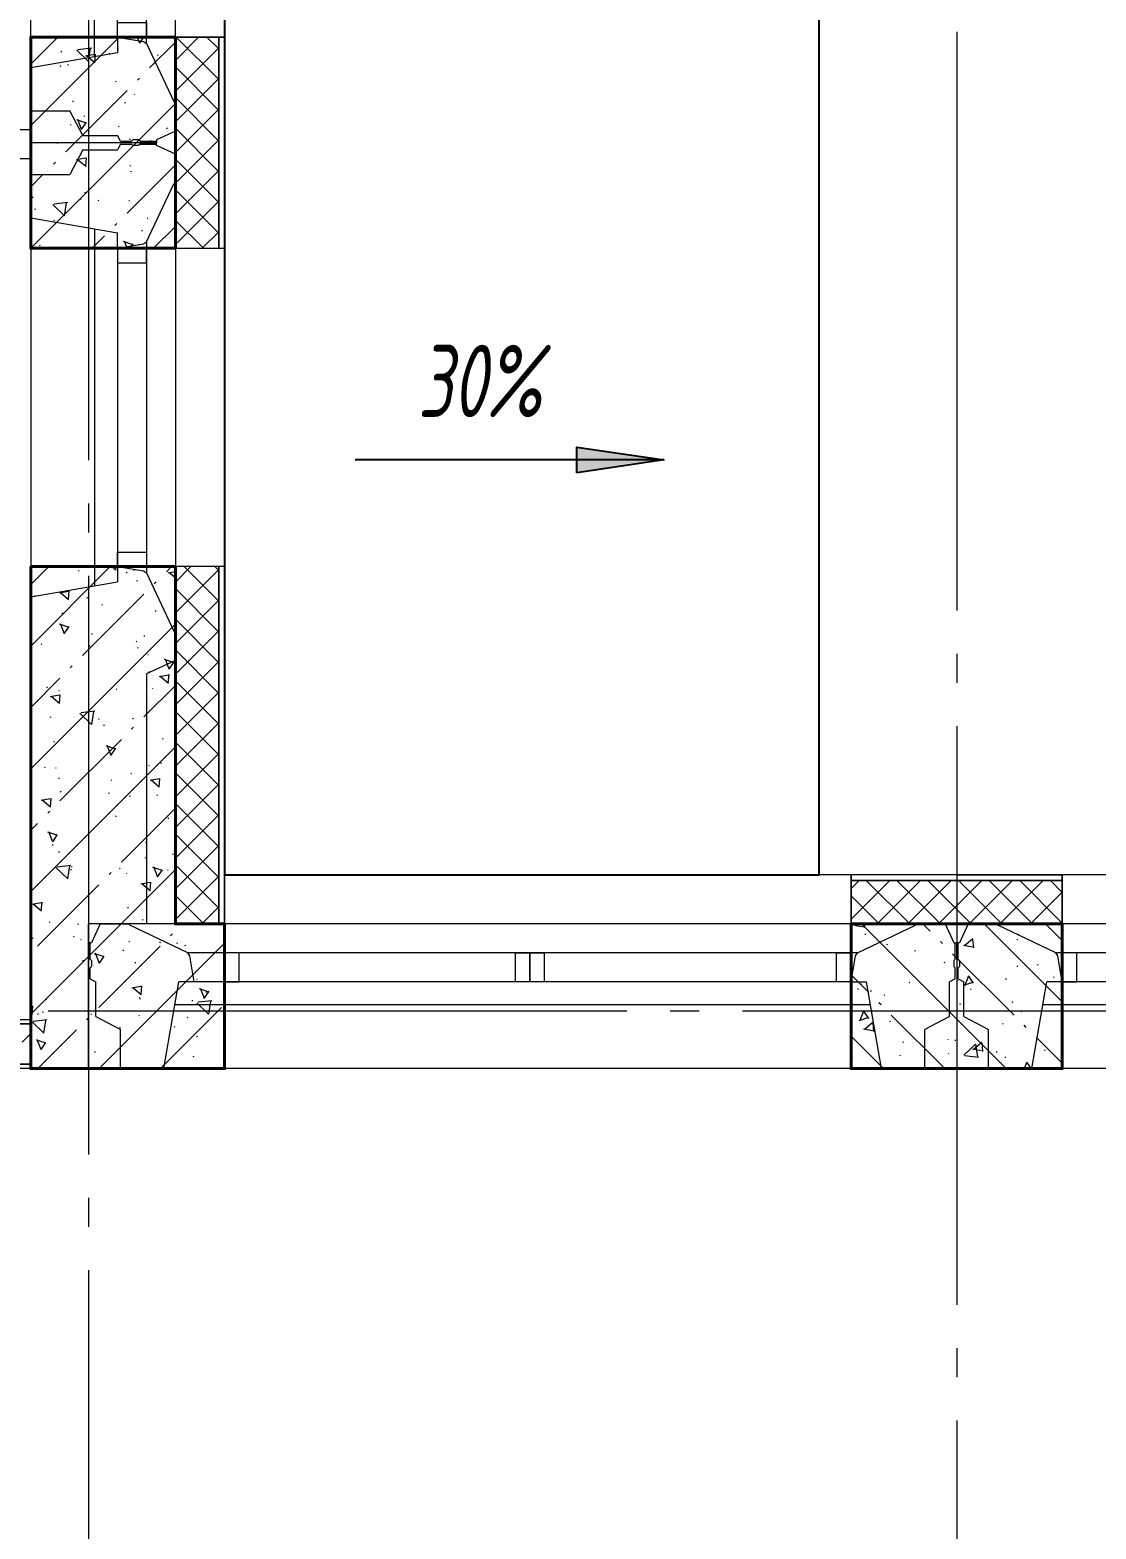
# Model space of a CAD drawing. Header units: millimetres. Extents: x -85420 to 1195317, y -69347 to 470418.
# Drawn here: x 447744 to 451428, y 16785 to 21966 of the extents above; entities that cross this region are included whole.
import ezdxf
from ezdxf import colors
from ezdxf.entities.mleader import LeaderData, LeaderLine
from ezdxf.math import Vec2, Vec3

# ---------------------------------------------------------------- set-up
doc = ezdxf.new("R2010")
doc.units = ezdxf.units.MM
for name, pattern in [('GOST2.303 6', [12, 8, -1.5, 1, -1.5]), ('ГОСТ 2.303 4', [7, 5, -2, 0]), ('ГОСТ 2.303 5', [24, 20, -1.5, 1, -1.5]), ('осевая', [50.800000000000004, 31.75, -6.35, 6.35, -6.35])]:
    doc.linetypes.add(name, pattern=pattern)
for name, color, linetype, lineweight in [('!М_Лестницы новые', 7, 'Continuous', 25), ('!М_Окна_марка', 7, 'Continuous', 15), ('!М_Перегородки_пеноблок', 7, 'Continuous', 20), ('+АР_Осевые линии', 252, 'GOST2.303 6', 9), ('+АР_Стены внутренние', 250, 'Continuous', 18), ('АР_Окна', 4, 'Continuous', 9), ('АР_Отметки', 7, 'Continuous', 5), ('АР_Сущ Несущая стена', 250, 'Continuous', 50), ('АР_штриховка несущих стен', 250, 'Continuous', 0), ('СПДС_+АР_Стены', 250, 'Continuous', 20), ('стены', 7, 'Continuous', 40), ('ТОНКАЯ', 253, 'Continuous', 0)]:
    doc.layers.add(name, color=color, linetype=linetype, lineweight=lineweight)
doc.layers.add('ОСИ', color=7, linetype='осевая', lineweight=13, true_color=0x999999)
doc.styles.add('ISOCPEUR', font='', dxfattribs={"height": 250})
doc.styles.add('ГОСТ 2.304', font='CS_Gost2304.shx', dxfattribs={"oblique": 10})
doc.styles.get('ISOCPEUR').set_extended_font_data('ISOCPEUR', italic=True)
pattern_1 = [(45, (0, 0), (-53.03300858899107, 53.03300858899107), []), (135, (0, 0), (-53.03300858899107, -53.03300858899107), [])]

# ---------------------------------------------------------------- blocks, each defined once
blk = doc.blocks.new('*U92')
h = blk.add_hatch(color=256)
h.dxf.hatch_style = 1
h.paths.add_polyline_path([(-766.2819741101048, 44.26795582287043), (-766.2819741101048, -44.26795582263701), (-1066.281974110105, 3.917456419747382e-13)])
blk.add_line((-1066.281974110105, 3.917456419747382e-13), (0, 0))
blk.add_lwpolyline([(-766.2819741101048, -44.26795582263701), (-766.2819741101048, 44.26795582287043), (-1066.281974110105, 3.917456419747382e-13), (-766.2819741101048, -44.26795582263701)])
blk = doc.blocks.new('НП 3033')
at = {"layer": 'АР_Окна', "ltscale": 100}
for p, q in [((365, 500), (2635, 500)), ((365, 400), (2635, 400)), ((365, 300), (2635, 300)), ((365, 220), (2635, 220)), ((365, 0), (2635, 0))]:
    blk.add_line(p, q, dxfattribs=at)
for points in [[(365, 300), (365, 500), (365, 670), (2635, 670), (2635, 300)], [(365, 300), (415, 300), (415, 400), (365, 400)], [(1450, 400), (1425, 400), (1425, 300), (1450, 300), (1475, 300), (1475, 400), (1437.5, 400)], [(1500, 400), (1475, 400), (1475, 300), (1500, 300), (1525, 300), (1525, 400), (1487.5, 400)], [(2635, 300), (2585, 300), (2585, 400), (2635, 400)]]:
    blk.add_lwpolyline(points, dxfattribs=at)
at = {"layer": 'СПДС_+АР_Стены', "ltscale": 100}
for points in [[(8.419446744138052e-15, 670), (8.419446744138052e-15, 670), (365, 670), (365, 670)], [(3000, 670), (3000, 670), (2635, 670), (2635, 670)]]:
    blk.add_lwpolyline(points, dxfattribs=at)
at = {"layer": 'стены', "ltscale": 100}
for p, q in [((2960, 500), (2860, 500)), ((0, 0), (0, 0))]:
    blk.add_line(p, q, dxfattribs=at)
at = {"layer": 'стены', "lineweight": 30, "ltscale": 100}
blk.add_lwpolyline([(0, 0), (365, 0), (365, 500), (0, 500)], dxfattribs=at)
at = {"layer": 'стены', "ltscale": 100}
blk.add_lwpolyline([(3000, 500), (2635, 500), (2635, 0), (3000, 0)], dxfattribs=at)
blk = doc.blocks.new('*U126')
at = {"lineweight": 15}
h = blk.add_hatch(dxfattribs=at)
h.set_pattern_fill('AR-CONC', color=256, scale=2, angle=360)
h.set_pattern_definition([(49.99999999999999, (1.00000000000006, 5.946736380903647e-14), (364.369337992008, -31.87817107780618), [38.1, -419.1]), (355, (1.00000000000006, 5.946736380903647e-14), (-70.48684284993867, 382.1136904780703), [30.48, -335.28116834]), (100.4514446999999, (31.36401400000006, -2.656506999999941), (293.8824941807065, 350.2355038243902), [32.38001759999999, -356.1804891999999]), (46.18419999999995, (1.000000000000062, 101.6000000000001), (542.1580817842598, -84.08465586545431), [57.14999999999998, -628.6499999999997]), (96.63555760999995, (46.17980000000006, 94.59300000000007), (474.8082681030061, 494.852249195443), [48.57004627999999, -534.2712163199999]), (351.18415117, (1.000000000000062, 101.6000000000001), (474.8082681299541, 494.8522491710652), [45.71993414, -502.91946384]), (20.99999999999998, (51.80000000000005, 76.20000000000007), (303.228782538265, -204.5303963741752), [38.09999999999999, -419.1]), (326, (51.80000000000005, 76.20000000000007), (123.6040566952942, 368.3759322446385), [30.47999999999999, -335.2799999999999]), (71.45144499999996, (77.06906520000005, 59.15580020000006), (426.8328385574323, 163.8455377718105), [32.38001759999998, -356.1798751999998]), (37.49999999999999, (1.00000000000006, 5.946736380903647e-14), (6.177206501183637, 169.1100777463062), [0, -331.216, 0, -340.36, 0, -336.55]), (7.499999999999953, (1.00000000000006, 5.946736380903647e-14), (133.6393250206115, 200.361149636239), [0, -194.056, 0, -323.5959999999999, 0, -128.27]), (327.5, (-112.2839999999999, 6.205984038363095e-14), (271.1811903337428, -11.45748798534689), [0, -127, 0, -396.24, 0, -525.7799999999999]), (317.5, (-163.0839999999999, 6.322238593277649e-14), (296.2583627720361, 50.85298206666605), [0, -165.1, 0, -263.1439999999999, 0, -373.3799999999999])])
edge = h.paths.add_edge_path()
edge.add_line((6199.999999999155, 99.99999999999847), (0, 100.0000000000001))
edge.add_line((6199.999999999155, -1.541475280752991e-12), (6199.999999999155, 99.99999999999847))
edge.add_line((5.950795411990839e-14, 1.189804971278818e-13), (6199.999999999155, -1.541467014222134e-12))
edge.add_line((8.627166003733188e-14, 100.0000000000001), (5.949024856394088e-14, 1.13686837721616e-13))
at = {"linetype": 'ByBlock', "ltscale": 100, "transparency": 33554687}
blk.add_lwpolyline([(5.949024856394088e-14, 1.189804971278818e-13), (6199.999999999155, -1.541467014222134e-12), (6199.999999999155, 99.99999999999847), (8.627166003733188e-14, 100.0000000000001)], close=True, dxfattribs=at)
blk = doc.blocks.new('обследование 2 этаж 1245')
at = {"layer": 'ТОНКАЯ', "ltscale": 100}
for p, q in [((7060, -49820), (7060, -47100)), ((6560, -49700), (6560, -47220)), ((6780, -49661.8666666667), (6780, -47258.1333333333)), ((6960, -49617), (6960, -47303)), ((6860, -49595), (6860, -47325)), ((6860, -49595), (6950, -49610)), ((6860, -49595), (6860, -49648)), ((6950, -49610), (6960, -49617)), ((6960, -49617), (7055, -49818)), ((6560, -49700), (6860, -49648)), ((6560, -49700), (6560, -49850)), ((7055, -49818), (7060, -49820)), ((7060, -49920), (7060, -49820)), ((6560, -49850), (6695, -49850)), ((6560, -49960), (6560, -49850)), ((6740, -49935), (6695, -49850)), ((6740, -49935), (6860, -49935)), ((6870, -49955), (6860, -49935)), ((7060, -49920), (6995, -49950)), ((6995, -49960), (6560, -49960)), ((6995, -49960), (6560, -49960)), ((6560, -49960), (6560, -50070)), ((6740, -49985), (6695, -50070)), ((6740, -49985), (6860, -49985)), ((6870, -49965), (6860, -49985)), ((6870, -49955), (6908, -49955)), ((6870, -49965), (6908, -49965)), ((6913, -49950), (6908, -49955)), ((6913, -49970), (6908, -49965)), ((6933, -49950), (6913, -49950)), ((6933, -49970), (6913, -49970)), ((6938, -49955), (6933, -49950)), ((6938, -49965), (6933, -49970)), ((6938, -49955), (6995, -49955)), ((6938, -49960), (6995, -49960)), ((6938, -49960), (6995, -49960)), ((6938, -49965), (6995, -49965)), ((6995, -49950), (6995, -49955)), ((6995, -49955), (6995, -49960)), ((6995, -49965), (6995, -49960)), ((6995, -49970), (6995, -49965)), ((7060, -50000), (6995, -49970)), ((7060, -50000), (7060, -50100)), ((6560, -50220), (6560, -50070)), ((6560, -50070), (6695, -50070)), ((6960, -50303), (7055, -50102)), ((7055, -50102), (7060, -50100)), ((7060, -50100), (7060, -51650)), ((6560, -50220), (6860, -50272)), ((6560, -50220), (6560, -51530)), ((6780, -50258.1333333333), (6780, -51491.8666666667)), ((6860, -50325), (6860, -50272)), ((6950, -50310), (6960, -50303)), ((6960, -50303), (6960, -51447)), ((6860, -50325), (6950, -50310)), ((6860, -50325), (6860, -51425)), ((6860, -51425), (6950, -51440)), ((6860, -51425), (6860, -51478)), ((6950, -51440), (6960, -51447)), ((6960, -51447), (7055, -51648)), ((6560, -51530), (6860, -51478)), ((6560, -51530), (6560, -51680)), ((7055, -51648), (7060, -51650)), ((7060, -51750), (7060, -51650)), ((6559.999999999767, -53160), (6560, -51680)), ((7060, -51750), (6960, -51796.15384615393)), ((6960, -51796.15384615393), (6960, -52660)), ((6960, -52660), (6760, -52660)), ((6760, -53160), (6760, -52660)), ((6800, -52660), (6770, -52725)), ((6800, -52660), (6900, -52660)), ((9620, -52660), (6900, -52660)), ((6902, -52665), (6900, -52660)), ((7103, -52760), (6902, -52665)), ((9417, -52760), (9618, -52665)), ((9618, -52665), (9620, -52660)), ((9720, -52660), (9620, -52660)), ((9720, -52660), (9750, -52725)), ((9800, -52660), (9770, -52725)), ((9800, -52660), (9900, -52660)), ((12620, -52660), (9900, -52660)), ((9902, -52665), (9900, -52660)), ((10103, -52760), (9902, -52665)), ((6760, -52782), (6760, -52725)), ((6765, -52725), (6760, -52725)), ((6760, -52725), (6760, -53160)), ((6770, -52725), (6765, -52725)), ((6765, -52782), (6765, -52725)), ((9750, -52725), (9755, -52725)), ((9755, -52782), (9755, -52725)), ((9755, -52725), (9760, -52725)), ((9760, -52782), (9760, -52725)), ((9760, -52725), (9760, -53160)), ((9760, -52782), (9760, -52725)), ((9765, -52725), (9760, -52725)), ((9760, -52725), (9760, -53160)), ((9770, -52725), (9765, -52725)), ((9765, -52782), (9765, -52725)), ((6765, -52782), (6770, -52787)), ((6770, -52787), (6770, -52807)), ((9417, -52760), (7103, -52760)), ((7110, -52770), (7103, -52760)), ((7125, -52860), (7110, -52770)), ((9395, -52860), (9410, -52770)), ((9410, -52770), (9417, -52760)), ((9755, -52782), (9750, -52787)), ((9750, -52787), (9750, -52807)), ((9765, -52782), (9770, -52787)), ((9770, -52787), (9770, -52807)), ((12417, -52760), (10103, -52760)), ((10110, -52770), (10103, -52760)), ((10125, -52860), (10110, -52770)), ((6770, -52807), (6765, -52812)), ((6765, -52850), (6765, -52812)), ((9750, -52807), (9755, -52812)), ((9755, -52850), (9755, -52812)), ((9770, -52807), (9765, -52812)), ((9765, -52850), (9765, -52812)), ((6765, -52850), (6785, -52860)), ((6785, -52980), (6785, -52860)), ((7020, -53160), (7072, -52860)), ((7125, -52860), (7072, -52860)), ((9395, -52860), (7125, -52860)), ((9395, -52860), (9448, -52860)), ((9500, -53160), (9448, -52860)), ((9755, -52850), (9735, -52860)), ((9735, -52980), (9735, -52860)), ((9765, -52850), (9785, -52860)), ((9785, -52980), (9785, -52860)), ((10020, -53160), (10072, -52860)), ((10125, -52860), (10072, -52860)), ((12395, -52860), (10125, -52860)), ((9461.866666666698, -52940), (7058.133333333302, -52940)), ((12461.8666666667, -52940), (10058.1333333333, -52940)), ((6785, -52980), (6870, -53025)), ((9735, -52980), (9650, -53025)), ((9785, -52980), (9870, -53025)), ((6870, -53160), (6870, -53025)), ((9650, -53160), (9650, -53025)), ((9870, -53160), (9870, -53025)), ((6760, -53160), (6559.999999999767, -53160)), ((6760, -53160), (6870, -53160)), ((7020, -53160), (6870, -53160)), ((9500, -53160), (7020, -53160)), ((9500, -53160), (9650, -53160)), ((9760, -53160), (9650, -53160)), ((9760, -53160), (9870, -53160)), ((10020, -53160), (9870, -53160)), ((12500, -53160), (10020, -53160))]:
    blk.add_line(p, q, dxfattribs=at)
blk = doc.blocks.new('A$C314F1C93')
at = {"layer": '+АР_Осевые линии', "linetype": 'ГОСТ 2.303 5', "lineweight": 0, "ltscale": 100}
for p, q in [((17540.00000000047, 64752.65710872156), (17540.00000000047, -9752.23746942038)), ((20540.00000000047, 64233.04186645093), (20540.00000000047, -9232.622227149745))]:
    blk.add_line(p, q, dxfattribs=at)
blk.add_lwpolyline([(-4199.99999999968, 3249.999999999884), (75280.00000000006, 3249.999999999884)], dxfattribs=at)
blk = doc.blocks.new('_DotSmall')
at = {"color": 0, "linetype": 'ByBlock', "const_width": 0.5}
blk.add_lwpolyline([(-0.0625, 0, 1), (0.0625, 0, 1)], format="xyb", close=True, dxfattribs=at)
blk = doc.blocks.new('АР план')
at = {"layer": 'АР_Отметки', "lineweight": 9}
ml = blk.add_multileader_mtext('Standard', dxfattribs=at)
ml.set_content('+3,950', color=256, style='ISOCPEUR')
ml.set_leader_properties(color=256, linetype='Continuous', lineweight=-1)
ml.set_arrow_properties(name='DOTSMALL')
ml.build(insert=Vec2(0, 0))
ml.multileader.update_dxf_attribs({"has_text_frame": 1, "text_left_attachment_type": 4, "text_right_attachment_type": 4, "dogleg_length": 100, "arrow_head_size": 180})
ctx = ml.context
ctx.base_point, ctx.char_height, ctx.arrow_head_size, ctx.landing_gap_size, ctx.plane_origin = Vec3(653061.3110686555, 32239.71936149879), 250, 180, 50, Vec3(652979.9176188062, 30972.1551693685)
ctx.left_attachment, ctx.right_attachment = 4, 4
notes = []
notes.append((ctx, [(0, (0, 0, 0), (0, 0), (1, 0), 1, [])]))
ctx.mtext.insert, ctx.mtext.width, ctx.mtext.line_spacing_style, ctx.mtext.flow_direction = Vec3(653111.3110686555, 32573.05269483211), 852.6970314602484, 2, 5
ml = blk.add_multileader_mtext('Standard', dxfattribs=at)
ml.set_content('+1,975', color=256, style='ISOCPEUR')
ml.set_leader_properties(color=256, linetype='Continuous', lineweight=-1)
ml.set_arrow_properties(name='DOTSMALL')
ml.build(insert=Vec2(0, 0))
ml.multileader.update_dxf_attribs({"has_text_frame": 1, "text_left_attachment_type": 4, "text_right_attachment_type": 4, "dogleg_length": 100, "arrow_head_size": 180})
ctx = ml.context
ctx.base_point, ctx.char_height, ctx.arrow_head_size, ctx.landing_gap_size, ctx.plane_origin = Vec3(652749.2966237958, 27128.71309628351), 250, 180, 50, Vec3(655881.3550783198, 25957.03355335795)
ctx.left_attachment, ctx.right_attachment = 4, 4
notes.append((ctx, [(0, (0, 0, 0), (0, 0), (1, 0), 1, [])]))
ctx.mtext.insert, ctx.mtext.width, ctx.mtext.line_spacing_style, ctx.mtext.flow_direction = Vec3(652799.2966237958, 27528.71309628351), 852.6970314602484, 2, 5
ml = blk.add_multileader_mtext('Standard', dxfattribs=at)
ml.set_content('+2,410', color=256, style='ISOCPEUR')
ml.set_leader_properties(color=256, linetype='Continuous', lineweight=-1)
ml.set_arrow_properties(name='DOTSMALL')
ml.build(insert=Vec2(0, 0))
ml.multileader.update_dxf_attribs({"has_text_frame": 1, "text_left_attachment_type": 4, "text_right_attachment_type": 4, "dogleg_length": 100, "arrow_head_size": 180})
ctx = ml.context
ctx.base_point, ctx.char_height, ctx.arrow_head_size, ctx.landing_gap_size, ctx.plane_origin = Vec3(649667.0758553846, 15695.91183566085), 250, 180, 50, Vec3(647505.863485316, 15104.66626217555)
ctx.left_attachment, ctx.right_attachment = 4, 4
notes.append((ctx, [(0, (0, 0, 0), (0, 0), (1, 0), 1, [])]))
ctx.mtext.insert, ctx.mtext.width, ctx.mtext.line_spacing_style, ctx.mtext.flow_direction = Vec3(649717.0758553846, 16029.2451689942), 852.6970314602484, 2, 5
for ctx, leaders in notes:
    for number, flags, end, landing, length, lines in leaders:
        leader = LeaderData()
        leader.index, (leader.has_last_leader_line, leader.has_dogleg_vector, leader.attachment_direction) = number, flags
        leader.last_leader_point, leader.dogleg_vector, leader.dogleg_length = Vec3(end), Vec3(landing), length
        for number, points, colour, breaks in lines:
            line = LeaderLine()
            line.index, line.vertices, line.color, line.breaks = number, Vec3.list(points), colors.encode_raw_color(colour), breaks
            leader.lines.append(line)
        ctx.leaders.append(leader)

msp = doc.modelspace()

# ---------------------------------------------------------------- block references
at = {"layer": 'ОСИ', "ltscale": 40}
msp.add_blockref('A$C314F1C93', (430406.3725916118, 15326.41521031433, 4.999999999999952e-09), dxfattribs=at)

# ---------------------------------------------------------------- next in the draw order: hatches: boundary and pattern name
at = {"layer": '+АР_Стены внутренние', "lineweight": 0, "ltscale": 100}
h = msp.add_hatch(dxfattribs=at)
h.set_pattern_fill('БЕТОН И ИЗДЕЛИЯ ИЗ НЕГО', color=256, scale=30, style=0, pattern_type=2)
h.set_pattern_definition([(45, (0, 0), (39.77475644174331, 145.8407736197254), [187.5, -40.50000000000001, 0, -40.50000000000001])])
h.paths.add_polyline_path([(447746.3819448334, 18391.40943271295), (441546.3819448337, 18391.40746463056), (441546.3819003931, 18531.40746463055), (447746.3819003929, 18531.40943271294)], flags=0)
at = {"layer": 'АР_штриховка несущих стен', "lineweight": 0}
h = msp.add_hatch(dxfattribs=at)
h.set_pattern_fill('FP_1', color=256, angle=90, style=0, pattern_type=2)
h.set_pattern_definition([(225, (226238.7395056369, 410007.9367795632), (212.1320343559643, -212.1320343559643), [300.0000000000001, -50.00000000000001, 10, -50.00000000000001]), (225, (226026.7395056369, 410007.9367795632), (212.1320343559643, -212.1320343559643), []), (140, (226238.7395056369, 410007.9367795632), (31.37586718776049, 358.6306040025252), [37.5, -412.5]), (85, (226238.7395056369, 410007.9367795632), (-376.0956830054848, -69.37609840310988), [30, -330]), (190.4509999999993, (226241.3545056368, 410037.8227795633), (-344.7173363236747, 289.2568028982387), [31.87000000000002, -350.571]), (136.184, (226138.7395056369, 410007.9367795632), (82.7614966388627, 533.6199696404694), [56.25, -618.75]), (186.6359999999993, (226145.6365056369, 410052.4047795633), (-487.0622145359653, 467.3284015511165), [47.80499999999994, -525.8559999999991]), (81.18399999999997, (226138.7395056369, 410007.9367795632), (-487.0580492787813, 467.332636044979), [45, -495]), (111, (226163.7395056367, 410057.9367795632), (201.3095187061823, 298.4540715877155), [37.5, -412.5]), (55.99999999999996, (226163.7395056367, 410057.9367795632), (-362.5748960476323, 121.6571023863739), [29.99999999999998, -329.9999999999997]), (161.451, (226180.5155056368, 410082.8077795632), (-161.2620949745204, 420.1119811543452), [31.87, -350.571]), (127.5, (226238.7395056369, 410007.9367795632), (-166.4469269156558, 6.079927658645317), [3.353, -322.647, 3.353, -331.647, -331.25]), (127.5, (226238.7395056369, 410007.9367795632), (-166.4469269156558, 6.079927658645317), [-661, 3.353, -327.897]), (97.5, (226238.7395056369, 410007.9367795632), (-197.2058559411801, 131.5347687210744), [3.352999999999998, -187.6469999999999, 3.352999999999998, -315.1469999999997, -126.2499999999999]), (97.5, (226238.7395056369, 410007.9367795632), (-197.2058559411801, 131.5347687210744), [-509.4999999999997, 3.352999999999998, -122.8969999999999]), (57.49999999999998, (226238.7395056369, 409896.4367795632), (11.27743586718989, 266.9112180862045), [3.352999999999988, -121.6469999999996, 3.352999999999988, -386.6469999999985, -517.4999999999969]), (57.49999999999998, (226238.7395056369, 409896.4367795632), (11.27743586718989, 266.9112180862045), [-514.9999999999969, 3.352999999999988, -514.1469999999969]), (47.49999999999999, (226238.7395056369, 409846.4367795632), (-50.05249116615892, 291.5930846711931), [3.353, -159.147, 3.353, -255.647, -367.5]), (47.49999999999999, (226238.7395056369, 409846.4367795632), (-50.05249116615892, 291.5930846711931), [-421.5, 3.353, -364.147])])
h.paths.add_polyline_path([(447746.372591679, 21211.4152099858), (448246.372591679, 21211.4152099858), (448246.372591679, 21941.4152099858), (447746.372591679, 21941.4152099858)])
h = msp.add_hatch(dxfattribs=at)
h.set_pattern_fill('FP_1', color=256, angle=90, style=0, pattern_type=2)
h.set_pattern_definition([(225, (226303.7395056369, 397242.9367795632), (212.1320343559643, -212.1320343559643), [300.0000000000001, -50.00000000000001, 10, -50.00000000000001]), (225, (226091.7395056369, 397242.9367795632), (212.1320343559643, -212.1320343559643), []), (140, (226303.7395056369, 397242.9367795632), (31.37586718776049, 358.6306040025252), [37.5, -412.5]), (85, (226303.7395056369, 397242.9367795632), (-376.0956830054848, -69.3760984031099), [30, -330]), (190.4509999999993, (226306.3545056368, 397272.8227795633), (-344.7173363236747, 289.2568028982387), [31.87000000000002, -350.571]), (136.184, (226203.7395056369, 397242.9367795632), (82.7614966388627, 533.6199696404694), [56.25, -618.75]), (186.6359999999993, (226210.6365056369, 397287.4047795633), (-487.0622145359653, 467.3284015511165), [47.80499999999994, -525.8559999999991]), (81.18399999999997, (226203.7395056369, 397242.9367795632), (-487.0580492787813, 467.332636044979), [45, -495]), (111, (226228.7395056367, 397292.9367795632), (201.3095187061823, 298.4540715877155), [37.5, -412.5]), (55.99999999999996, (226228.7395056367, 397292.9367795632), (-362.5748960476323, 121.6571023863739), [29.99999999999998, -329.9999999999997]), (161.451, (226245.5155056368, 397317.8077795632), (-161.2620949745204, 420.1119811543452), [31.87, -350.571]), (127.5, (226303.7395056369, 397242.9367795632), (-166.4469269156558, 6.079927658645317), [3.353, -322.647, 3.353, -331.647, -331.25]), (127.5, (226303.7395056369, 397242.9367795632), (-166.4469269156558, 6.079927658645317), [-661, 3.353, -327.897]), (97.5, (226303.7395056369, 397242.9367795632), (-197.2058559411801, 131.5347687210744), [3.352999999999998, -187.6469999999999, 3.352999999999998, -315.1469999999997, -126.2499999999999]), (97.5, (226303.7395056369, 397242.9367795632), (-197.2058559411801, 131.5347687210744), [-509.4999999999997, 3.352999999999998, -122.8969999999999]), (57.49999999999998, (226303.7395056369, 397131.4367795632), (11.27743586718989, 266.9112180862045), [3.352999999999988, -121.6469999999996, 3.352999999999988, -386.6469999999985, -517.4999999999969]), (57.49999999999998, (226303.7395056369, 397131.4367795632), (11.27743586718989, 266.9112180862045), [-514.9999999999969, 3.352999999999988, -514.1469999999969]), (47.49999999999999, (226303.7395056369, 397081.4367795632), (-50.05249116615892, 291.5930846711931), [3.353, -159.147, 3.353, -255.647, -367.5]), (47.49999999999999, (226303.7395056369, 397081.4367795632), (-50.05249116615892, 291.5930846711931), [-421.5, 3.353, -364.147])])
h.paths.add_polyline_path([(448416.372591679, 18876.4152099858), (448416.372591679, 18376.4152099858), (447746.3819495948, 18376.40943271294), (447746.372591679, 20111.4152099858), (448246.372591679, 20111.4152099858), (448246.372591679, 18876.4152099858)])
h = msp.add_hatch(dxfattribs=at)
h.set_pattern_fill('FP_1', color=256, angle=270, style=0, pattern_type=2)
h.set_pattern_definition([(135, (229303.7392675648, -369690.1063246926), (212.1320343559643, 212.1320343559643), [300.0000000000001, -50.00000000000001, 10, -50.00000000000001]), (135, (229091.7392675648, -369690.1063246926), (212.1320343559643, 212.1320343559643), []), (219.9999999999999, (229303.7392675648, -369690.1063246926), (31.37586718776049, -358.6306040025252), [37.49999999999999, -412.4999999999999]), (275, (229303.7392675648, -369690.1063246926), (-376.0956830054848, 69.37609840310988), [30, -330]), (169.5490000000005, (229306.3542675648, -369719.9923246927), (-344.7173363236747, -289.2568028982387), [31.86999999999998, -350.5709999999995]), (223.8159999999998, (229203.7392675648, -369690.1063246926), (82.7614966388627, -533.6199696404694), [56.24999999999997, -618.7499999999995]), (173.3640000000006, (229210.6362675648, -369734.5743246927), (-487.0622145359653, -467.3284015511165), [47.80499999999992, -525.8559999999987]), (278.816, (229203.7392675648, -369690.1063246926), (-487.0580492787813, -467.332636044979), [45, -495]), (249, (229228.7392675648, -369740.1063246926), (201.3095187061823, -298.4540715877155), [37.5, -412.5]), (304, (229228.7392675648, -369740.1063246926), (-362.5748960476323, -121.6571023863739), [29.99999999999998, -329.9999999999997]), (198.549, (229245.5152675649, -369764.9773246926), (-161.2620949745204, -420.1119811543452), [31.87, -350.571]), (232.5, (229303.7392675648, -369690.1063246926), (-166.4469269156558, -6.079927658645317), [3.353, -322.647, 3.353, -331.647, -331.25]), (232.5, (229303.7392675648, -369690.1063246926), (-166.4469269156558, -6.079927658645317), [-661, 3.353, -327.897]), (262.5, (229303.7392675648, -369690.1063246926), (-197.2058559411801, -131.5347687210744), [3.352999999999994, -187.6469999999997, 3.352999999999994, -315.1469999999993, -126.2499999999998]), (262.5, (229303.7392675648, -369690.1063246926), (-197.2058559411801, -131.5347687210744), [-509.4999999999993, 3.352999999999994, -122.8969999999998]), (302.5, (229303.7392675648, -369578.6063246926), (11.27743586718989, -266.9112180862045), [3.352999999999987, -121.6469999999996, 3.352999999999987, -386.6469999999983, -517.4999999999966]), (302.5, (229303.7392675648, -369578.6063246926), (11.27743586718989, -266.9112180862045), [-514.9999999999966, 3.352999999999987, -514.1469999999965]), (312.5, (229303.7392675648, -369528.6063246926), (-50.05249116615892, -291.5930846711931), [3.353, -159.147, 3.353, -255.647, -367.5]), (312.5, (229303.7392675648, -369528.6063246926), (-50.05249116615892, -291.5930846711931), [-421.5, 3.353, -364.147])])
h.paths.add_polyline_path([(450581.372353607, 18876.41524488491), (451311.372353607, 18876.41524488491), (451311.372353607, 18376.41524488491), (450581.372353607, 18376.41524488491)])
at = {"layer": 'СПДС_+АР_Стены', "lineweight": 9, "ltscale": 100}
h = msp.add_hatch(dxfattribs=at)
h.set_pattern_fill('НЕМЕТАЛЛИЧЕСКИЕ МАТЕРИАЛЫ', color=256, scale=30, style=0, pattern_type=2)
h.set_pattern_definition(pattern_1)
h.paths.add_polyline_path([(448396.372591679, 21211.4152099858), (448396.372591679, 21941.4152099858), (448246.372591679, 21941.4152099858), (448246.372591679, 21211.4152099858)], flags=0)
h = msp.add_hatch(dxfattribs=at)
h.set_pattern_fill('НЕМЕТАЛЛИЧЕСКИЕ МАТЕРИАЛЫ', color=256, scale=30, style=0, pattern_type=2)
h.set_pattern_definition(pattern_1)
h.paths.add_polyline_path([(448396.372591679, 18876.4152099858), (448396.372591679, 20111.4152099858), (448246.372591679, 20111.4152099858), (448246.372591679, 18876.4152099858)], flags=0)
h = msp.add_hatch(dxfattribs=at)
h.set_pattern_fill('НЕМЕТАЛЛИЧЕСКИЕ МАТЕРИАЛЫ', color=256, scale=30, style=0, pattern_type=2)
h.set_pattern_definition(pattern_1)
h.paths.add_polyline_path([(451311.3723545632, 19026.41524488491), (450581.3725926352, 19026.41520998592), (450581.3725998062, 18876.41520998592), (451311.3723617342, 18876.41524488491)], flags=0)

# ---------------------------------------------------------------- next in the draw order: linework, layer by layer
at = {"layer": '+АР_Стены внутренние', "ltscale": 100}
msp.add_lwpolyline([(441546.3818956316, 18546.40746463055), (447746.3818956314, 18546.40943271294), (447746.3819003929, 18531.40943271294), (441546.3817070381, 18531.40746463049)], dxfattribs=at)
for points in [[(447746.3819448334, 18391.40943271295), (441546.3819448337, 18391.40746463056), (441546.3819003931, 18531.40746463055), (447746.3819003929, 18531.40943271294), (447746.3819448334, 18391.40943271295)], [(447746.3819495949, 18376.40943271295), (441546.3819495952, 18376.40746463056), (441546.3819448337, 18391.40746463056), (447746.3819448334, 18391.40943271295), (447746.3819495949, 18376.40943271295)]]:
    msp.add_lwpolyline(points, close=True, dxfattribs=at)
at = {"layer": 'АР_Окна', "ltscale": 100}
for p, q in [((447746.372591679, 21211.4152099858), (447746.372591679, 20111.41520998464, 4.564315352697051e-09)), ((447966.372591679, 21211.4152099858, 4.999999999999952e-09), (447966.372591679, 20111.4152099858, 4.999999999999952e-09)), ((448046.372591679, 21211.4152099858, 4.999999999999952e-09), (448046.372591679, 20111.4152099858, 4.999999999999952e-09)), ((448146.372591679, 21211.4152099858, 4.999999999999952e-09), (448146.372591679, 20111.4152099858, 4.999999999999952e-09)), ((448246.372591679, 21211.4152099858), (448246.372591679, 20111.4152099858)), ((450581.372591679, 18876.4152099858, 4.999999999999952e-09), (448416.372591679, 18876.4152099858, 4.999999999999952e-09)), ((450581.372591679, 18776.4152099858, 4.999999999999952e-09), (448416.372591679, 18776.4152099858, 4.999999999999952e-09)), ((450581.372591679, 18676.4152099858, 4.999999999999952e-09), (448416.372591679, 18676.4152099858, 4.999999999999952e-09)), ((450581.372591679, 18596.4152099858, 4.999999999999952e-09), (448416.372591679, 18596.4152099858, 4.999999999999952e-09)), ((450581.372591679, 18376.4152099858, 4.999999999999952e-09), (448416.372591679, 18376.4152099858, 4.999999999999952e-09))]:
    msp.add_line(p, q, dxfattribs=at)
at = {"layer": 'АР_Окна', "ltscale": 100, "elevation": 4.999999999999952e-09}
for points in [[(448046.372591679, 21211.4152099858), (448046.372591679, 21161.4152099858), (448146.372591679, 21161.4152099858), (448146.372591679, 21211.4152099858)], [(448046.372591679, 20111.4152099858), (448046.372591679, 20161.4152099858), (448146.372591679, 20161.4152099858), (448146.372591679, 20111.4152099858)], [(450581.372591679, 18676.4152099858), (450581.372591679, 18876.4152099858), (450581.372591679, 19046.4152099858), (448416.372591679, 19046.4152099858), (448416.372591679, 18676.4152099858)], [(448416.372591679, 18676.4152099858), (448466.372591679, 18676.4152099858), (448466.372591679, 18776.4152099858), (448416.372591679, 18776.4152099858)], [(449446.372591679, 18776.4152099858), (449471.372591679, 18776.4152099858), (449471.372591679, 18676.4152099858), (449446.372591679, 18676.4152099858), (449421.372591679, 18676.4152099858), (449421.372591679, 18776.4152099858), (449458.872591679, 18776.4152099858)], [(449496.372591679, 18776.4152099858), (449521.372591679, 18776.4152099858), (449521.372591679, 18676.4152099858), (449496.372591679, 18676.4152099858), (449471.372591679, 18676.4152099858), (449471.372591679, 18776.4152099858), (449508.872591679, 18776.4152099858)], [(450581.372591679, 18676.4152099858), (450531.372591679, 18676.4152099858), (450531.372591679, 18776.4152099858), (450581.372591679, 18776.4152099858)]]:
    msp.add_lwpolyline(points, dxfattribs=at)
at = {"layer": 'АР_Окна', "ltscale": 100}
msp.add_lwpolyline([(448416.372591679, 20111.4152099858), (448416.372591679, 21211.4152099858)], dxfattribs=at)
at = {"layer": 'СПДС_+АР_Стены', "ltscale": 100}
for points in [[(448396.372591679, 21211.4152099858), (448396.372591679, 21941.4152099858), (448246.372591679, 21941.4152099858), (448246.372591679, 21211.4152099858), (448396.372591679, 21211.4152099858)], [(448396.372591679, 21941.4152099858), (448396.372591679, 21211.4152099858), (448416.372591679, 21211.4152099858), (448416.372591679, 21941.4152099858), (448396.372591679, 21941.4152099858)], [(448396.372591679, 18876.4152099858), (448396.372591679, 20111.4152099858), (448246.372591679, 20111.4152099858), (448246.372591679, 18876.4152099858), (448396.372591679, 18876.4152099858)], [(448396.372591679, 20111.4152099858), (448396.372591679, 18876.4152099858), (448416.372591679, 18876.4152099858), (448416.372591679, 20111.4152099858), (448396.372591679, 20111.4152099858)], [(450581.3725926352, 19026.41520998592), (451311.3723545632, 19026.41524488491), (451311.372353607, 19046.41524488491), (450581.372591679, 19046.41520998592), (450581.3725926352, 19026.41520998592)], [(451311.3723545632, 19026.41524488491), (450581.3725926352, 19026.41520998592), (450581.3725998062, 18876.41520998592), (451311.3723617342, 18876.41524488491), (451311.3723545632, 19026.41524488491)]]:
    msp.add_lwpolyline(points, close=True, dxfattribs=at)
at = {"layer": 'стены', "ltscale": 100}
for p, q in [((447746.3725916788, 18376.4152099858, 4.999999999999952e-09), (447746.372591679, 19856.4152099858, 4.999999999999952e-09)), ((447946.372591679, 18376.4152099858, 4.999999999999952e-09), (447746.3725916788, 18376.4152099858, 4.999999999999952e-09))]:
    msp.add_line(p, q, dxfattribs=at)
msp.add_lwpolyline([(448246.372591679, 21941.4152099858), (447746.372591679, 21941.4152099858), (447746.372591679, 21211.4152099858), (448246.372591679, 21211.4152099858)], close=True, dxfattribs=at)
at = {"layer": 'стены', "ltscale": 100, "elevation": 4.564315352697051e-09}
msp.add_lwpolyline([(447746.372591679, 20111.4152099858), (448246.372591679, 20111.4152099858), (448246.372591679, 18876.4152099858), (448416.372591679, 18876.4152099858), (448416.372591679, 18376.4152099858), (447746.3819495948, 18376.40943271294), (447746.372591679, 20111.4152099858)], dxfattribs=at)
at = {"layer": 'стены', "ltscale": 100, "elevation": 4.999999999999952e-09}
msp.add_lwpolyline([(450581.372353607, 18876.41524488491), (451311.372353607, 18876.41524488491), (451311.372353607, 18376.41524488491), (450581.372353607, 18376.41524488491)], close=True, dxfattribs=at)
at = {"layer": 'стены', "lineweight": 30, "ltscale": 100, "elevation": 4.999999999999952e-09}
msp.add_lwpolyline([(450746.3725916789, 18376.4152099858), (450581.372591679, 18376.4152099858), (450581.372591679, 18876.4152099858), (450946.372591679, 18876.4152099858)], dxfattribs=at)

# ---------------------------------------------------------------- next in the draw order: block references
at = {"layer": '!М_Лестницы новые', "color": 7, "linetype": 'ГОСТ 2.303 4', "lineweight": 20, "xscale": -1}
msp.add_blockref('*U92', (448867.7581630806, 20479.81651426369), dxfattribs=at)
at = {"layer": '!М_Перегородки_пеноблок'}
msp.add_blockref('*U126', (441546.3726793673, 21521.38471522054, 4.999999999999952e-09), dxfattribs=at)
at = {"layer": 'АР_Сущ Несущая стена', "xscale": -1, "rotation": 270}
msp.add_blockref('НП 3033', (447746.372591679, 21576.4152099858, 4.999999999999952e-09), dxfattribs=at)
at = {"layer": 'АР_Сущ Несущая стена', "xscale": -1}
msp.add_blockref('НП 3033', (453946.372353607, 18376.41524488491, 4.999999999999952e-09), dxfattribs=at)
at = {"layer": 'ТОНКАЯ', "ltscale": 200}
msp.add_blockref('обследование 2 этаж 1245', (441186.372591679, 71536.4152099858, 4.999999999999952e-09), dxfattribs=at)

# ---------------------------------------------------------------- next in the draw order: texts
at = {"layer": '!М_Окна_марка', "color": 7, "ltscale": 100, "insert": (449298.5969969664, 20752.98348039499), "char_height": 250, "width": 1, "attachment_point": 5, "style": 'ГОСТ 2.304', "bg_fill": 3, "box_fill_scale": 1.2, "bg_fill_color": 1, "bg_fill_transparency": 0}
msp.add_mtext('{\\W0.8500;30%}', dxfattribs=at)

# ---------------------------------------------------------------- next in the draw order: linework, layer by layer
at = {"ltscale": 100, "elevation": -7.499999999999928e-09}
msp.add_lwpolyline([(448416.3725724695, 19046.41510044823), (450471.12855108, 19046.41532911905), (450471.12855108, 23126.41524488479), (448416.3725916972, 23126.41524488479), (448416.3725724695, 19046.41510044823), (448416.3725532782, 19046.4151100439)], dxfattribs=at)

# ---------------------------------------------------------------- next in the draw order: block references
at = {"color": 12, "true_color": 0xe00000}
msp.add_blockref('АР план', (-85419.90290359053, 14341.5887358326), dxfattribs=at)

# ---------------------------------------------------------------- next in the draw order: leaders
at = {"layer": 'АР_Отметки', "lineweight": 9}
ml = msp.add_multileader_mtext('Standard', dxfattribs=at)
ml.set_content('+2,410', color=256, style='ISOCPEUR')
ml.set_leader_properties(color=256, linetype='Continuous', lineweight=-1)
ml.set_arrow_properties(name='DOTSMALL')
ml.build(insert=Vec2(0, 0))
ml.multileader.update_dxf_attribs({"has_text_frame": 1, "text_left_attachment_type": 4, "text_right_attachment_type": 4, "dogleg_length": 100, "arrow_head_size": 180})
ctx = ml.context
ctx.base_point, ctx.char_height, ctx.arrow_head_size, ctx.landing_gap_size, ctx.plane_origin = Vec3(703103.0309721342, 29209.74974800884), 250, 180, 50, Vec3(700941.8186020657, 28618.50417452354)
ctx.left_attachment, ctx.right_attachment = 4, 4
notes = []
notes.append((ctx, [(0, (0, 0, 0), (0, 0), (1, 0), 1, [])]))
ctx.mtext.insert, ctx.mtext.width, ctx.mtext.line_spacing_style, ctx.mtext.flow_direction = Vec3(703153.0309721342, 29543.08308134218), 852.6970314602484, 2, 5
ml = msp.add_multileader_mtext('Standard', dxfattribs=at)
ml.set_content('+2,410', color=256, style='ISOCPEUR')
ml.set_leader_properties(color=256, linetype='Continuous', lineweight=-1)
ml.set_arrow_properties(name='DOTSMALL')
ml.build(insert=Vec2(0, 0))
ml.multileader.update_dxf_attribs({"has_text_frame": 1, "text_left_attachment_type": 4, "text_right_attachment_type": 4, "dogleg_length": 100, "arrow_head_size": 180})
ctx = ml.context
ctx.base_point, ctx.char_height, ctx.arrow_head_size, ctx.landing_gap_size, ctx.plane_origin = Vec3(703103.0309721342, 29209.74974800884), 250, 180, 50, Vec3(700941.8186020657, 28618.50417452354)
ctx.left_attachment, ctx.right_attachment = 4, 4
notes.append((ctx, [(0, (0, 0, 0), (0, 0), (1, 0), 1, [])]))
ctx.mtext.insert, ctx.mtext.width, ctx.mtext.line_spacing_style, ctx.mtext.flow_direction = Vec3(703153.0309721342, 29543.08308134218), 852.6970314602484, 2, 5
ml = msp.add_multileader_mtext('Standard', dxfattribs=at)
ml.set_content('+3,950', color=256, style='ISOCPEUR')
ml.set_leader_properties(color=256, linetype='Continuous', lineweight=-1)
ml.set_arrow_properties(name='DOTSMALL')
ml.build(insert=Vec2(0, 0))
ml.multileader.update_dxf_attribs({"has_text_frame": 1, "text_left_attachment_type": 4, "text_right_attachment_type": 4, "dogleg_length": 100, "arrow_head_size": 180})
ctx = ml.context
ctx.base_point, ctx.char_height, ctx.arrow_head_size, ctx.landing_gap_size, ctx.plane_origin = Vec3(701417.2517405454, 23704.04371079624), 250, 180, 50, Vec3(701335.8582906962, 22436.47951866595)
ctx.left_attachment, ctx.right_attachment = 4, 4
notes.append((ctx, [(0, (0, 0, 0), (0, 0), (1, 0), 1, [])]))
ctx.mtext.insert, ctx.mtext.width, ctx.mtext.line_spacing_style, ctx.mtext.flow_direction = Vec3(701467.2517405454, 24037.37704412955), 852.6970314602484, 2, 5
ml = msp.add_multileader_mtext('Standard', dxfattribs=at)
ml.set_content('+3,950', color=256, style='ISOCPEUR')
ml.set_leader_properties(color=256, linetype='Continuous', lineweight=-1)
ml.set_arrow_properties(name='DOTSMALL')
ml.build(insert=Vec2(0, 0))
ml.multileader.update_dxf_attribs({"has_text_frame": 1, "text_left_attachment_type": 4, "text_right_attachment_type": 4, "dogleg_length": 100, "arrow_head_size": 180})
ctx = ml.context
ctx.base_point, ctx.char_height, ctx.arrow_head_size, ctx.landing_gap_size, ctx.plane_origin = Vec3(701417.2517405454, 23704.04371079624), 250, 180, 50, Vec3(701335.8582906962, 22436.47951866595)
ctx.left_attachment, ctx.right_attachment = 4, 4
notes.append((ctx, [(0, (0, 0, 0), (0, 0), (1, 0), 1, [])]))
ctx.mtext.insert, ctx.mtext.width, ctx.mtext.line_spacing_style, ctx.mtext.flow_direction = Vec3(701467.2517405454, 24037.37704412955), 852.6970314602484, 2, 5
for ctx, leaders in notes:
    for number, flags, end, landing, length, lines in leaders:
        leader = LeaderData()
        leader.index, (leader.has_last_leader_line, leader.has_dogleg_vector, leader.attachment_direction) = number, flags
        leader.last_leader_point, leader.dogleg_vector, leader.dogleg_length = Vec3(end), Vec3(landing), length
        for number, points, colour, breaks in lines:
            line = LeaderLine()
            line.index, line.vertices, line.color, line.breaks = number, Vec3.list(points), colors.encode_raw_color(colour), breaks
            leader.lines.append(line)
        ctx.leaders.append(leader)

doc.saveas('drawing.dxf')
